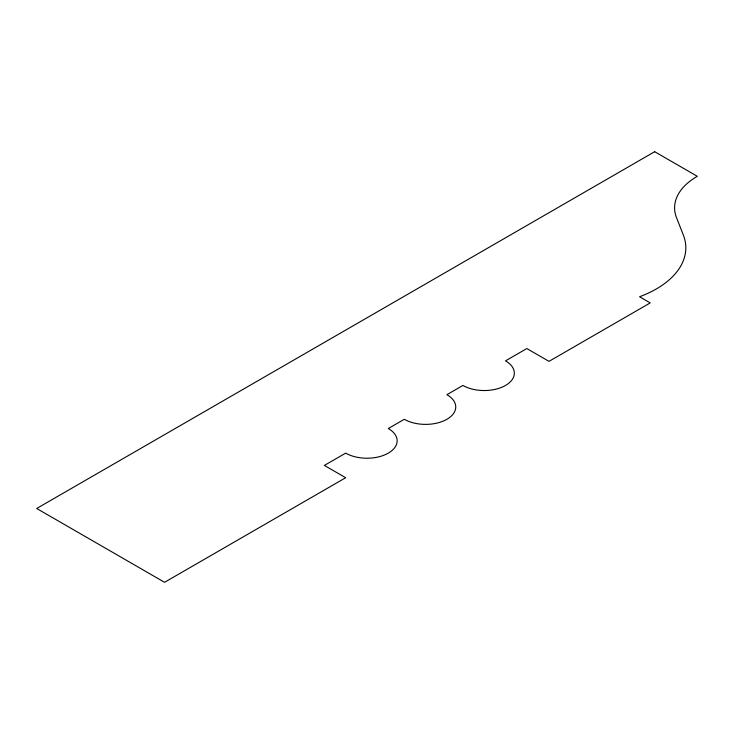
<?xml version="1.0" encoding="UTF-8"?>
<svg xmlns="http://www.w3.org/2000/svg" width="734" height="734" viewBox="0 0 734 734"><rect width="100%" height="100%" fill="white"/><g stroke="black" fill="none" stroke-linecap="round" stroke-linejoin="round"><path stroke-width="1.1" d="M654.682 151.699L36.7 508.488L164.554 582.301L345.686 477.724L324.382 465.42L345.686 453.126A30.14 17.396 0 0 0 388.314 453.126A30.14 17.396 0 0 0 388.314 428.518L404.296 419.288A30.14 17.396 0 0 0 446.914 419.288A30.14 17.396 0 0 0 446.914 394.681L462.897 385.451A30.14 17.396 0 0 0 505.515 385.451A30.14 17.396 0 0 0 505.515 360.853L526.819 348.549L549.004 361.348L650.223 302.913L639.571 296.756A100.76 58.169 0 0 0 683.317 234.963L676.509 217.64A76.951 44.425 0 0 1 697.3 176.307L654.682 151.699"/></g></svg>
